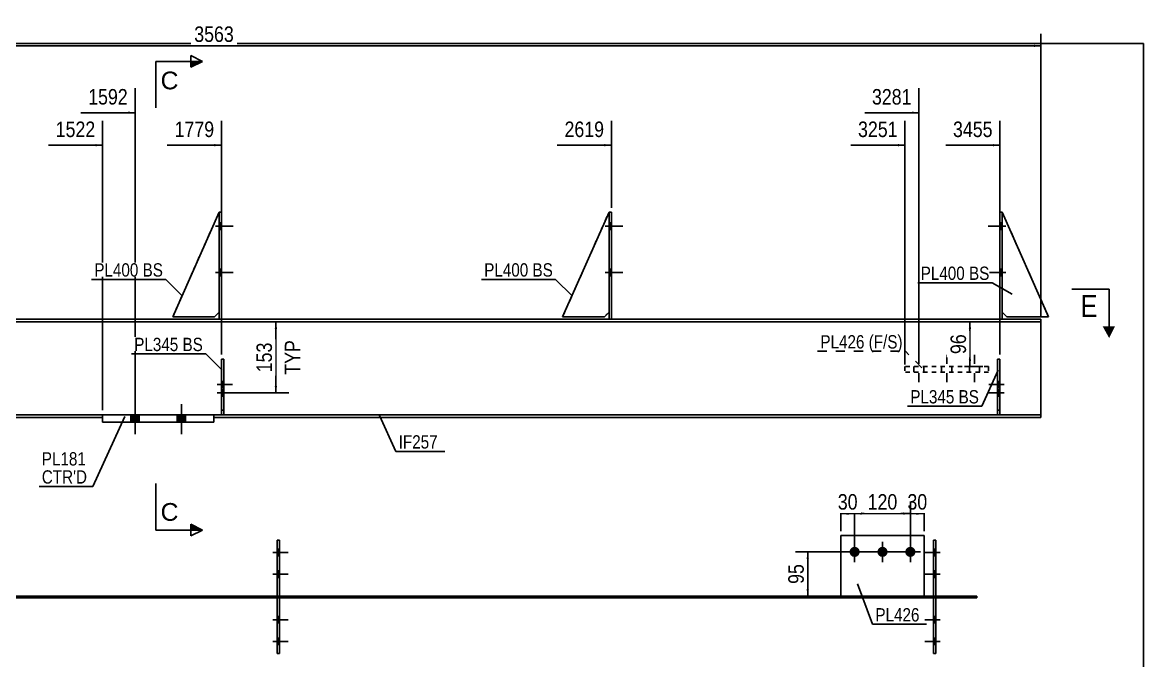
# Model space of a CAD drawing. Header units: millimetres. Extents: x -26 to 376, y -207 to 74.
# Drawn here: x 134.9 to 376.5, y -62.9 to 74.5 of the extents above; entities that cross this region are included whole.
import ezdxf

# ---------------------------------------------------------------- set-up
doc = ezdxf.new("R2010")
doc.units = ezdxf.units.MM
doc.linetypes.add('DXK_LINE_DOT1', pattern=[1.8814, 0.9407, -0.9407])
doc.linetypes.add('DXK_LINE_DOT2', pattern=[3.9198, 1.9599, -1.9599])
doc.styles.add('Arial', font='ARIAL.TTF', dxfattribs={"height": 0.2})
doc.styles.add('Arial Narrow', font='ARIALN.TTF', dxfattribs={"height": 0.2})

# ---------------------------------------------------------------- blocks, each defined once
blk = doc.blocks.new('Unknown-623544098-1210')
at = {"color": 5, "linetype": 'Continuous'}
for p, q in [((376.47, 69.96), (-23.53, 69.96)), ((376.47, -207.04), (376.47, 69.96))]:
    blk.add_line(p, q, dxfattribs=at)
blk = doc.blocks.new('Part-623544098-5565 - 1231')
at = {"color": 7, "linetype": 'DXK_LINE_DOT1'}
for p, q in [((177.82, 2), (177.82, -10)), ((178.32, 2), (177.82, 2)), ((178.32, -10), (178.32, 2)), ((177.82, -10), (178.32, -10))]:
    blk.add_line(p, q, dxfattribs=at)
blk = doc.blocks.new('Part-623544098-1325 - 1231')
at = {"color": 2, "linetype": 'Continuous'}
for p, q in [((3.48, -10.6), (3.48, -10)), ((9.82, -10), (3.48, -10)), ((152.21, -10.6), (3.48, -10.6)), ((152.21, -10), (10.32, -10))]:
    blk.add_line(p, q, dxfattribs=at)
at = {"color": 7, "linetype": 'DXK_LINE_DOT1'}
for p, q in [((10.32, -10), (9.82, -10)), ((152.21, -10), (152.21, -10.6))]:
    blk.add_line(p, q, dxfattribs=at)
blk = doc.blocks.new('Part-623544098-1463 - 1231')
at = {"color": 7, "linetype": 'DXK_LINE_DOT1'}
for p, q in [((167.32, 11.1), (177.32, 33.6)), ((177.32, 33.6), (177.32, 12.1)), ((177.32, 12.1), (176.32, 11.1)), ((176.32, 11.1), (167.32, 11.1))]:
    blk.add_line(p, q, dxfattribs=at)
blk = doc.blocks.new('Part-623544098-5575 - 1231')
at = {"color": 2, "linetype": 'Continuous'}
for p, q in [((251.32, 11.1), (261.32, 33.6)), ((261.32, 12.1), (260.32, 11.1)), ((260.32, 11.1), (251.32, 11.1))]:
    blk.add_line(p, q, dxfattribs=at)
blk = doc.blocks.new('Bolt-623544098-5586 - 1231')
at = {"linetype": 'Continuous'}
for points in [[(345.51, -4.21), (345.51, -2.81), (345.01, -2.81), (345.01, -4.21)], [(345.51, -6), (345.51, -4.6), (345.01, -4.6), (345.01, -6)]]:
    blk.add_hatch(color=3, dxfattribs=at).paths.add_polyline_path(points)
at = {"color": 3, "linetype": 'Continuous'}
for p, q in [((346.46, -3.51), (343.16, -3.51)), ((345.51, -2.81), (345.01, -2.81)), ((345.51, -4.21), (345.01, -4.21)), ((345.51, -4.6), (345.01, -4.6)), ((346.46, -5.3), (343.16, -5.3)), ((345.51, -6), (345.01, -6))]:
    blk.add_line(p, q, dxfattribs=at)
blk = doc.blocks.new('Part-623544098-1378 - 1231')
at = {"color": 2, "linetype": 'Continuous'}
for p, q in [((176.2, -10), (152.2, -10)), ((152.2, -11.6), (152.2, -10)), ((176.2, -11.6), (152.2, -11.6)), ((176.2, -11.6), (176.2, -10))]:
    blk.add_line(p, q, dxfattribs=at)
blk = doc.blocks.new('Bolt-623544098-1258 - 1231')
at = {"color": 3, "linetype": 'DXK_LINE_DOT2'}
for p, q in [((328.06, 2.9), (328.06, -3.9)), ((334.06, 2.9), (334.06, -3.9)), ((340.06, 2.9), (340.06, -3.9)), ((326.96, 0.4), (326.96, -0.8)), ((329.16, 0.4), (329.16, -0.8)), ((332.96, 0.4), (332.96, -0.8)), ((335.16, 0.4), (335.16, -0.8)), ((338.96, 0.4), (338.96, -0.8)), ((341.16, 0.4), (341.16, -0.8))]:
    blk.add_line(p, q, dxfattribs=at)
blk = doc.blocks.new('Part-623544098-1303 - 1231')
at = {"color": 2, "linetype": 'Continuous'}
for p, q in [((354.37, 10), (0, 10)), ((177.32, 10.6), (93.82, 10.6)), ((261.32, 10.6), (177.82, 10.6)), ((345.51, 10.6), (261.82, 10.6)), ((354.37, 10.6), (346.01, 10.6)), ((354.37, 10.6), (354.37, 10))]:
    blk.add_line(p, q, dxfattribs=at)
at = {"color": 7, "linetype": 'DXK_LINE_DOT1'}
blk.add_line((346.01, 10.6), (93.32, 10.6), dxfattribs=at)
blk = doc.blocks.new('Bolt-623544098-1560 - 1231')
at = {"linetype": 'Continuous'}
for points in [[(177.82, 29.93), (177.82, 31.33), (177.32, 31.33), (177.32, 29.93)], [(177.82, 29.93), (177.82, 31.33), (177.32, 31.33), (177.32, 29.93)], [(177.82, 29.93), (177.82, 31.33), (177.32, 31.33), (177.32, 29.93)], [(177.82, 19.93), (177.82, 21.33), (177.32, 21.33), (177.32, 19.93)], [(177.82, 19.93), (177.82, 21.33), (177.32, 21.33), (177.32, 19.93)], [(177.82, 19.93), (177.82, 21.33), (177.32, 21.33), (177.32, 19.93)]]:
    blk.add_hatch(color=3, dxfattribs=at).paths.add_polyline_path(points)
at = {"color": 3, "linetype": 'Continuous'}
for p, q in [((176.52, 30.63), (180.32, 30.63)), ((176.52, 30.63), (180.32, 30.63)), ((176.52, 30.63), (180.32, 30.63)), ((177.32, 31.33), (177.82, 31.33)), ((177.32, 31.33), (177.82, 31.33)), ((177.32, 31.33), (177.82, 31.33)), ((177.32, 29.93), (177.82, 29.93)), ((177.32, 29.93), (177.82, 29.93)), ((177.32, 29.93), (177.82, 29.93)), ((176.52, 20.63), (180.32, 20.63)), ((176.52, 20.63), (180.32, 20.63)), ((176.52, 20.63), (180.32, 20.63)), ((177.32, 21.33), (177.82, 21.33)), ((177.32, 21.33), (177.82, 21.33)), ((177.32, 21.33), (177.82, 21.33)), ((177.32, 19.93), (177.82, 19.93)), ((177.32, 19.93), (177.82, 19.93)), ((177.32, 19.93), (177.82, 19.93))]:
    blk.add_line(p, q, dxfattribs=at)
blk = doc.blocks.new('Part-623544098-1449 - 1231')
at = {"color": 2, "linetype": 'Continuous'}
for p, q in [((346.01, 33.6), (345.51, 33.6)), ((345.51, 33.6), (345.51, 10.6)), ((346.01, 10.6), (346.01, 33.6)), ((345.51, 10.6), (346.01, 10.6))]:
    blk.add_line(p, q, dxfattribs=at)
blk = doc.blocks.new('Part-623544098-1450 - 1231')
at = {"color": 7, "linetype": 'DXK_LINE_DOT1'}
for p, q in [((345.01, -10), (345.01, 2)), ((345.01, 2), (345.51, 2)), ((345.51, -10), (345.51, 2)), ((345.01, -9), (345.51, -9)), ((345.51, -10), (345.01, -10))]:
    blk.add_line(p, q, dxfattribs=at)
blk = doc.blocks.new('Part-623544098-1451 - 1231')
at = {"color": 7, "linetype": 'DXK_LINE_DOT1'}
for p, q in [((346.01, 33.6), (346.01, 12.1)), ((356.01, 11.1), (346.01, 33.6)), ((346.01, 12.1), (347.01, 11.1)), ((347.01, 11.1), (356.01, 11.1))]:
    blk.add_line(p, q, dxfattribs=at)
blk = doc.blocks.new('Part-623544098-1461 - 1231')
at = {"color": 2, "linetype": 'Continuous'}
for p, q in [((177.32, 10.6), (177.32, 33.6)), ((177.32, 33.6), (177.82, 33.6)), ((177.82, 33.6), (177.82, 10.6)), ((177.82, 10.6), (177.32, 10.6))]:
    blk.add_line(p, q, dxfattribs=at)
blk = doc.blocks.new('Part-623544098-5573 - 1231')
at = {"color": 2, "linetype": 'Continuous'}
for p, q in [((167.32, 11.1), (177.32, 33.6)), ((177.32, 12.1), (176.32, 11.1)), ((176.32, 11.1), (167.32, 11.1))]:
    blk.add_line(p, q, dxfattribs=at)
blk = doc.blocks.new('Part-623544098-1462 - 1231')
at = {"color": 2, "linetype": 'Continuous'}
for p, q in [((177.82, -10), (177.82, 2)), ((177.82, 2), (178.32, 2)), ((178.32, 2), (178.32, -10)), ((178.32, -10), (177.82, -10))]:
    blk.add_line(p, q, dxfattribs=at)
at = {"color": 7, "linetype": 'DXK_LINE_DOT1'}
blk.add_line((177.82, -9), (178.32, -9), dxfattribs=at)
blk = doc.blocks.new('Part-623544098-1468 - 1231')
at = {"color": 2, "linetype": 'Continuous'}
for p, q in [((261.32, 10.6), (261.32, 33.6)), ((261.32, 33.6), (261.82, 33.6)), ((261.82, 33.6), (261.82, 10.6)), ((261.82, 10.6), (261.32, 10.6))]:
    blk.add_line(p, q, dxfattribs=at)
blk = doc.blocks.new('Bolt-623544098-5580 - 1231')
at = {"linetype": 'Continuous'}
for points in [[(177.82, -2.81), (177.82, -4.21), (178.32, -4.21), (178.32, -2.81)], [(177.82, -4.6), (177.82, -6), (178.32, -6), (178.32, -4.6)]]:
    blk.add_hatch(color=3, dxfattribs=at).paths.add_polyline_path(points)
at = {"color": 3, "linetype": 'Continuous'}
for p, q in [((176.87, -3.51), (180.17, -3.51)), ((177.82, -2.81), (178.32, -2.81)), ((177.82, -4.21), (178.32, -4.21)), ((177.82, -4.6), (178.32, -4.6)), ((176.87, -5.3), (180.17, -5.3)), ((177.82, -6), (178.32, -6))]:
    blk.add_line(p, q, dxfattribs=at)
blk = doc.blocks.new('Part-623544098-1490 - 1231')
at = {"color": 7, "linetype": 'DXK_LINE_DOT1'}
for p, q in [((343.06, 0.4), (325.06, 0.4)), ((325.06, 0.4), (325.06, -0.8)), ((343.06, 0.4), (343.06, -0.8)), ((343.06, -0.8), (325.06, -0.8))]:
    blk.add_line(p, q, dxfattribs=at)
blk = doc.blocks.new('Part-623544098-1534 - 1231')
at = {"color": 2, "linetype": 'Continuous'}
for p, q in [((177.82, -10), (176.21, -10)), ((354.37, -10.6), (176.21, -10.6)), ((345.01, -10), (178.32, -10)), ((354.37, -10), (345.51, -10)), ((354.37, -10.6), (354.37, -10))]:
    blk.add_line(p, q, dxfattribs=at)
at = {"color": 7, "linetype": 'DXK_LINE_DOT1'}
for p, q in [((176.21, -10.6), (176.21, -10)), ((178.32, -10), (177.82, -10)), ((345.51, -10), (345.01, -10))]:
    blk.add_line(p, q, dxfattribs=at)
blk = doc.blocks.new('Part-623544098-1550 - 1231')
at = {"color": 7, "linetype": 'DXK_LINE_DOT1'}
for p, q in [((0, 10), (354.37, 10)), ((345.01, -10), (10.32, -10)), ((354.37, -10), (345.51, -10))]:
    blk.add_line(p, q, dxfattribs=at)
at = {"color": 2, "linetype": 'Continuous'}
blk.add_line((354.37, 10), (354.37, -10), dxfattribs=at)
blk = doc.blocks.new('Bolt-623544098-1552 - 1231')
at = {"linetype": 'Continuous'}
for points in [[(160.1, -10), (158.3, -10), (158.3, -11.6), (160.1, -11.6)], [(160.1, -10), (158.3, -10), (158.3, -11.6), (160.1, -11.6)], [(170.1, -10), (168.3, -10), (168.3, -11.6), (170.1, -11.6)], [(170.1, -10), (168.3, -10), (168.3, -11.6), (170.1, -11.6)]]:
    blk.add_hatch(color=3, dxfattribs=at).paths.add_polyline_path(points)
at = {"color": 3, "linetype": 'Continuous'}
for p, q in [((159.2, -14.2), (159.2, -7.7)), ((159.2, -14.2), (159.2, -7.7)), ((169.2, -14.2), (169.2, -7.7)), ((169.2, -14.2), (169.2, -7.7)), ((158.3, -11.6), (158.3, -10)), ((158.3, -11.6), (158.3, -10)), ((160.1, -11.6), (160.1, -10)), ((160.1, -11.6), (160.1, -10)), ((168.3, -11.6), (168.3, -10)), ((168.3, -11.6), (168.3, -10)), ((170.1, -11.6), (170.1, -10)), ((170.1, -11.6), (170.1, -10))]:
    blk.add_line(p, q, dxfattribs=at)
blk = doc.blocks.new('Bolt-623544098-5589 - 1231')
at = {"color": 3, "linetype": 'DXK_LINE_DOT2'}
for p, q in [((176.87, -3.51), (180.17, -3.51)), ((177.82, -2.81), (178.32, -2.81)), ((177.82, -4.21), (178.32, -4.21)), ((177.82, -4.6), (178.32, -4.6)), ((176.87, -5.3), (180.17, -5.3)), ((177.82, -6), (178.32, -6))]:
    blk.add_line(p, q, dxfattribs=at)
blk = doc.blocks.new('Bolt-623544098-1556 - 1231')
at = {"linetype": 'Continuous'}
for points in [[(346.01, 29.93), (346.01, 31.33), (345.51, 31.33), (345.51, 29.93)], [(346.01, 29.93), (346.01, 31.33), (345.51, 31.33), (345.51, 29.93)], [(346.01, 29.93), (346.01, 31.33), (345.51, 31.33), (345.51, 29.93)], [(346.01, 19.93), (346.01, 21.33), (345.51, 21.33), (345.51, 19.93)], [(346.01, 19.93), (346.01, 21.33), (345.51, 21.33), (345.51, 19.93)], [(346.01, 19.93), (346.01, 21.33), (345.51, 21.33), (345.51, 19.93)]]:
    blk.add_hatch(color=3, dxfattribs=at).paths.add_polyline_path(points)
at = {"color": 3, "linetype": 'Continuous'}
for p, q in [((346.81, 30.63), (343.01, 30.63)), ((346.81, 30.63), (343.01, 30.63)), ((346.81, 30.63), (343.01, 30.63)), ((346.01, 31.33), (345.51, 31.33)), ((346.01, 31.33), (345.51, 31.33)), ((346.01, 31.33), (345.51, 31.33)), ((346.01, 29.93), (345.51, 29.93)), ((346.01, 29.93), (345.51, 29.93)), ((346.01, 29.93), (345.51, 29.93)), ((346.81, 20.63), (343.01, 20.63)), ((346.81, 20.63), (343.01, 20.63)), ((346.81, 20.63), (343.01, 20.63)), ((346.01, 21.33), (345.51, 21.33)), ((346.01, 21.33), (345.51, 21.33)), ((346.01, 21.33), (345.51, 21.33)), ((346.01, 19.93), (345.51, 19.93)), ((346.01, 19.93), (345.51, 19.93)), ((346.01, 19.93), (345.51, 19.93))]:
    blk.add_line(p, q, dxfattribs=at)
blk = doc.blocks.new('Bolt-623544098-1563 - 1231')
at = {"linetype": 'Continuous'}
for points in [[(261.82, 29.93), (261.82, 31.33), (261.32, 31.33), (261.32, 29.93)], [(261.82, 29.93), (261.82, 31.33), (261.32, 31.33), (261.32, 29.93)], [(261.82, 29.93), (261.82, 31.33), (261.32, 31.33), (261.32, 29.93)], [(261.82, 19.93), (261.82, 21.33), (261.32, 21.33), (261.32, 19.93)], [(261.82, 19.93), (261.82, 21.33), (261.32, 21.33), (261.32, 19.93)], [(261.82, 19.93), (261.82, 21.33), (261.32, 21.33), (261.32, 19.93)]]:
    blk.add_hatch(color=3, dxfattribs=at).paths.add_polyline_path(points)
at = {"color": 3, "linetype": 'Continuous'}
for p, q in [((260.52, 30.63), (264.32, 30.63)), ((260.52, 30.63), (264.32, 30.63)), ((260.52, 30.63), (264.32, 30.63)), ((261.32, 31.33), (261.82, 31.33)), ((261.32, 31.33), (261.82, 31.33)), ((261.32, 31.33), (261.82, 31.33)), ((261.32, 29.93), (261.82, 29.93)), ((261.32, 29.93), (261.82, 29.93)), ((261.32, 29.93), (261.82, 29.93)), ((260.52, 20.63), (264.32, 20.63)), ((260.52, 20.63), (264.32, 20.63)), ((260.52, 20.63), (264.32, 20.63)), ((261.32, 21.33), (261.82, 21.33)), ((261.32, 21.33), (261.82, 21.33)), ((261.32, 21.33), (261.82, 21.33)), ((261.32, 19.93), (261.82, 19.93)), ((261.32, 19.93), (261.82, 19.93)), ((261.32, 19.93), (261.82, 19.93))]:
    blk.add_line(p, q, dxfattribs=at)
blk = doc.blocks.new('Part-623544098-5561 - 1231')
at = {"color": 2, "linetype": 'Continuous'}
for p, q in [((345.01, -10), (345.01, 2)), ((345.01, 2), (345.51, 2)), ((345.51, -10), (345.51, 2)), ((345.51, -10), (345.01, -10))]:
    blk.add_line(p, q, dxfattribs=at)
blk = doc.blocks.new('Part-623544098-5564 - 1231')
at = {"color": 7, "linetype": 'DXK_LINE_DOT1'}
for p, q in [((251.32, 11.1), (261.32, 33.6)), ((261.32, 33.6), (261.32, 12.1)), ((261.32, 12.1), (260.32, 11.1)), ((260.32, 11.1), (251.32, 11.1))]:
    blk.add_line(p, q, dxfattribs=at)
blk = doc.blocks.new('Part-623544098-5574 - 1231')
at = {"color": 2, "linetype": 'Continuous'}
for p, q in [((356.01, 11.1), (346.01, 33.6)), ((347.01, 11.1), (346.01, 12.1)), ((356.01, 11.1), (347.01, 11.1))]:
    blk.add_line(p, q, dxfattribs=at)
blk = doc.blocks.new('Bolt-623544098-5583 - 1231')
at = {"color": 3, "linetype": 'DXK_LINE_DOT2'}
for p, q in [((346.46, -3.51), (343.16, -3.51)), ((345.51, -2.81), (345.01, -2.81)), ((345.51, -4.21), (345.01, -4.21)), ((345.51, -4.6), (345.01, -4.6)), ((346.46, -5.3), (343.16, -5.3)), ((345.51, -6), (345.01, -6))]:
    blk.add_line(p, q, dxfattribs=at)
blk = doc.blocks.new('Bolt-623544098-2357 - 2351')
at = {"linetype": 'Continuous'}
for points in [[(315.33, -39.54, -1), (313.13, -39.54, -1)], [(321.33, -39.54, -1), (319.13, -39.54, -1)], [(327.33, -39.54, -1), (325.13, -39.54, -1)]]:
    blk.add_hatch(color=3, dxfattribs=at).paths.add_polyline_path(points)
at = {"color": 3, "linetype": 'Continuous'}
for p, q in [((314.23, -37.34), (314.23, -41.74)), ((320.23, -37.34), (320.23, -41.74)), ((326.23, -37.34), (326.23, -41.74)), ((312.03, -39.54), (316.43, -39.54)), ((318.03, -39.54), (322.43, -39.54)), ((324.03, -39.54), (328.43, -39.54))]:
    blk.add_line(p, q, dxfattribs=at)
blk = doc.blocks.new('Part-623544098-2375 - 2351')
at = {"linetype": 'Continuous'}
h = blk.add_hatch(dxfattribs=at)
h.set_pattern_fill('', scale=0.3, style=0, pattern_type=0)
h.set_pattern_definition([(45, (23.0436, -49.0446), (-0.6735192, 0.6735192), [])])
h.paths.add_polyline_path([(340.54, -49.04), (23.04, -49.04), (23.04, -49.44), (340.54, -49.44)])
at = {"color": 2, "linetype": 'Continuous'}
for p, q in [((128.88, -49.04), (251.13, -49.04)), ((251.13, -49.44), (128.88, -49.44)), ((251.23, -49.04), (340.54, -49.04)), ((340.54, -49.44), (251.23, -49.44)), ((340.54, -49.04), (340.54, -49.44))]:
    blk.add_line(p, q, dxfattribs=at)
blk = doc.blocks.new('Part-623544098-2424 - 2351')
at = {"color": 2, "linetype": 'Continuous'}
for p, q in [((329.23, -36.04), (311.23, -36.04)), ((311.23, -36.04), (311.23, -49.04)), ((329.23, -49.04), (329.23, -36.04))]:
    blk.add_line(p, q, dxfattribs=at)
at = {"color": 7, "linetype": 'DXK_LINE_DOT1'}
blk.add_line((311.23, -49.04), (329.23, -49.04), dxfattribs=at)
blk = doc.blocks.new('Part-623544098-2435 - 2351')
at = {"color": 2, "linetype": 'Continuous'}
for p, q in [((189.83, -49.44), (189.83, -61.44)), ((190.33, -61.44), (190.33, -49.44)), ((189.83, -61.44), (190.33, -61.44))]:
    blk.add_line(p, q, dxfattribs=at)
at = {"color": 7, "linetype": 'DXK_LINE_DOT1'}
blk.add_line((190.33, -49.44), (189.83, -49.44), dxfattribs=at)
blk = doc.blocks.new('Part-623544098-2447 - 2351')
at = {"color": 2, "linetype": 'Continuous'}
for p, q in [((331.19, -49.04), (331.19, -37.04)), ((331.19, -37.04), (331.69, -37.04)), ((331.69, -37.04), (331.69, -49.04))]:
    blk.add_line(p, q, dxfattribs=at)
at = {"color": 7, "linetype": 'DXK_LINE_DOT1'}
blk.add_line((331.69, -49.04), (331.19, -49.04), dxfattribs=at)
blk = doc.blocks.new('Part-623544098-5699 - 2351')
at = {"color": 2, "linetype": 'Continuous'}
for p, q in [((331.19, -61.44), (331.19, -49.44)), ((331.69, -49.44), (331.69, -61.44)), ((331.69, -61.44), (331.19, -61.44))]:
    blk.add_line(p, q, dxfattribs=at)
at = {"color": 7, "linetype": 'DXK_LINE_DOT1'}
blk.add_line((331.19, -49.44), (331.69, -49.44), dxfattribs=at)
blk = doc.blocks.new('Part-623544098-5703 - 2351')
at = {"color": 2, "linetype": 'Continuous'}
for p, q in [((190.33, -37.04), (189.83, -37.04)), ((189.83, -37.04), (189.83, -49.04)), ((190.33, -49.04), (190.33, -37.04))]:
    blk.add_line(p, q, dxfattribs=at)
at = {"color": 7, "linetype": 'DXK_LINE_DOT1'}
blk.add_line((189.83, -49.04), (190.33, -49.04), dxfattribs=at)
blk = doc.blocks.new('Bolt-623544098-5718 - 2351')
at = {"linetype": 'Continuous'}
for points in [[(189.83, -53.44), (189.83, -54.84), (190.33, -54.84), (190.33, -53.44)], [(189.83, -58.11), (189.83, -59.51), (190.33, -59.51), (190.33, -58.11)]]:
    blk.add_hatch(color=3, dxfattribs=at).paths.add_polyline_path(points)
at = {"color": 3, "linetype": 'Continuous'}
for p, q in [((188.88, -54.14), (192.18, -54.14)), ((189.83, -53.44), (190.33, -53.44)), ((189.83, -54.84), (190.33, -54.84)), ((188.88, -58.81), (192.18, -58.81)), ((189.83, -58.11), (190.33, -58.11)), ((189.83, -59.51), (190.33, -59.51))]:
    blk.add_line(p, q, dxfattribs=at)
blk = doc.blocks.new('Bolt-623544098-5721 - 2351')
at = {"linetype": 'Continuous'}
for points in [[(331.69, -40.38), (331.69, -38.98), (331.19, -38.98), (331.19, -40.38)], [(331.69, -45.04), (331.69, -43.64), (331.19, -43.64), (331.19, -45.04)]]:
    blk.add_hatch(color=3, dxfattribs=at).paths.add_polyline_path(points)
at = {"color": 3, "linetype": 'Continuous'}
for p, q in [((332.64, -39.68), (329.34, -39.68)), ((331.69, -38.98), (331.19, -38.98)), ((331.69, -40.38), (331.19, -40.38)), ((332.64, -44.34), (329.34, -44.34)), ((331.69, -43.64), (331.19, -43.64)), ((331.69, -45.04), (331.19, -45.04))]:
    blk.add_line(p, q, dxfattribs=at)
blk = doc.blocks.new('Bolt-623544098-5724 - 2351')
at = {"linetype": 'Continuous'}
for points in [[(331.19, -53.44), (331.19, -54.84), (331.69, -54.84), (331.69, -53.44)], [(331.19, -58.11), (331.19, -59.51), (331.69, -59.51), (331.69, -58.11)]]:
    blk.add_hatch(color=3, dxfattribs=at).paths.add_polyline_path(points)
at = {"color": 3, "linetype": 'Continuous'}
for p, q in [((332.64, -54.14), (329.34, -54.14)), ((331.69, -53.44), (331.19, -53.44)), ((331.69, -54.84), (331.19, -54.84)), ((332.64, -58.81), (329.34, -58.81)), ((331.69, -58.11), (331.19, -58.11)), ((331.69, -59.51), (331.19, -59.51))]:
    blk.add_line(p, q, dxfattribs=at)
blk = doc.blocks.new('Bolt-623544098-5727 - 2351')
at = {"linetype": 'Continuous'}
for points in [[(190.33, -40.38), (190.33, -38.98), (189.83, -38.98), (189.83, -40.38)], [(190.33, -45.04), (190.33, -43.64), (189.83, -43.64), (189.83, -45.04)]]:
    blk.add_hatch(color=3, dxfattribs=at).paths.add_polyline_path(points)
at = {"color": 3, "linetype": 'Continuous'}
for p, q in [((188.88, -39.68), (192.18, -39.68)), ((189.83, -38.98), (190.33, -38.98)), ((189.83, -40.38), (190.33, -40.38)), ((188.88, -44.34), (192.18, -44.34)), ((189.83, -43.64), (190.33, -43.64)), ((189.83, -45.04), (190.33, -45.04))]:
    blk.add_line(p, q, dxfattribs=at)
blk = doc.blocks.new('StraightDimension-623544098-9788 - 1231')
at = {"linetype": 'Continuous'}
blk.add_hatch(color=4, dxfattribs=at).paths.add_polyline_path([(344.01, 48.31), (345.51, 48.06), (344.01, 47.81)])
at = {"color": 4, "linetype": 'Continuous'}
for p, q in [((345.51, 3), (345.51, 53.31)), ((333.85, 48.06), (345.51, 48.06))]:
    blk.add_line(p, q, dxfattribs=at)
at = {"color": 0}
blk.add_wipeout([(344.65, 49.11), (344.65, 54.01), (334.72, 54.01), (334.72, 49.11)], dxfattribs=at)
at = {"color": 4, "style": 'Arial Narrow'}
blk.add_text('3455', height=3.34, dxfattribs=at).set_placement((335.42, 49.81))
blk = doc.blocks.new('StraightDimension-623544098-9792 - 1231')
at = {"linetype": 'Continuous'}
blk.add_hatch(color=4, dxfattribs=at).paths.add_polyline_path([(176.32, 48.31), (177.82, 48.06), (176.32, 47.81)])
at = {"color": 4, "linetype": 'Continuous'}
for p, q in [((177.82, 3), (177.82, 53.31)), ((166.16, 48.06), (177.82, 48.06))]:
    blk.add_line(p, q, dxfattribs=at)
at = {"color": 0}
blk.add_wipeout([(176.96, 49.11), (176.96, 54.01), (167.03, 54.01), (167.03, 49.11)], dxfattribs=at)
at = {"color": 4, "style": 'Arial Narrow'}
blk.add_text('1779', height=3.34, dxfattribs=at).set_placement((167.73, 49.81))
blk = doc.blocks.new('StraightDimension-623544098-1649 - 1231')
at = {"linetype": 'Continuous'}
for points in [[(189.3, 8.5), (189.55, 10), (189.8, 8.5)], [(189.8, -3.8), (189.55, -5.3), (189.3, -3.8)]]:
    blk.add_hatch(color=4, dxfattribs=at).paths.add_polyline_path(points)
at = {"color": 4, "linetype": 'Continuous'}
for p, q in [((188.18, 10), (192.35, 10)), ((189.55, -5.3), (189.55, 10)), ((180.25, -5.3), (192.35, -5.3))]:
    blk.add_line(p, q, dxfattribs=at)
at = {"color": 0}
blk.add_wipeout([(189.4, 6.25), (184.5, 6.25), (184.5, -1.55), (189.4, -1.55)], dxfattribs=at)
at = {"color": 4, "style": 'Arial Narrow'}
blk.add_text('153', height=3.34, rotation=90.0002, dxfattribs=at).set_placement((188.7, -0.85))
at = {"color": 0, "linetype": 'Continuous'}
blk.add_wipeout([(195.5, 6.78), (190.6, 6.78), (190.6, -2.08), (195.5, -2.08)], dxfattribs=at)
at = {"color": 4, "linetype": 'Continuous', "style": 'Arial Narrow'}
blk.add_text('TYP', height=3.34, rotation=90.0002, dxfattribs=at).set_placement((194.8, -1.38))
blk = doc.blocks.new('StraightDimension-623544098-1664 - 1231')
at = {"linetype": 'Continuous'}
for points in [[(338.82, 8.5), (339.07, 10), (339.32, 8.5)], [(339.32, 1.9), (339.07, 0.4), (338.82, 1.9)]]:
    blk.add_hatch(color=4, dxfattribs=at).paths.add_polyline_path(points)
at = {"color": 4, "linetype": 'Continuous'}
for p, q in [((337.91, 10), (341.87, 10)), ((339.07, 0.4), (339.07, 10)), ((337.91, 0.4), (341.87, 0.4))]:
    blk.add_line(p, q, dxfattribs=at)
at = {"color": 0}
blk.add_wipeout([(338.92, 8.03), (334.02, 8.03), (334.02, 2.37), (338.92, 2.37)], dxfattribs=at)
at = {"color": 4, "style": 'Arial Narrow'}
blk.add_text('96', height=3.34, rotation=90.0002, dxfattribs=at).set_placement((338.22, 3.07))
blk = doc.blocks.new('StraightDimension-623544098-9790 - 1231')
at = {"linetype": 'Continuous'}
blk.add_hatch(color=4, dxfattribs=at).paths.add_polyline_path([(323.56, 48.31), (325.06, 48.06), (323.56, 47.81)])
at = {"color": 4, "linetype": 'Continuous'}
for p, q in [((325.06, 0.8), (325.06, 53.31)), ((313.4, 48.06), (325.06, 48.06))]:
    blk.add_line(p, q, dxfattribs=at)
at = {"color": 0}
blk.add_wipeout([(324.19, 49.11), (324.19, 54.01), (314.26, 54.01), (314.26, 49.11)], dxfattribs=at)
at = {"color": 4, "style": 'Arial Narrow'}
blk.add_text('3251', height=3.34, dxfattribs=at).set_placement((314.96, 49.81))
blk = doc.blocks.new('StraightDimension-623544098-8246 - 1231')
at = {"linetype": 'Continuous'}
blk.add_hatch(color=4, dxfattribs=at).paths.add_polyline_path([(352.87, 69.7), (354.37, 69.45), (352.87, 69.2)])
at = {"color": 4, "linetype": 'Continuous'}
for p, q in [((354.37, 11), (354.37, 72.05)), ((-1.91, 69.45), (354.37, 69.45))]:
    blk.add_line(p, q, dxfattribs=at)
at = {"color": 0}
blk.add_wipeout([(181.19, 69.6), (181.19, 74.5), (171.26, 74.5), (171.26, 69.6)], dxfattribs=at)
at = {"color": 4, "style": 'Arial Narrow'}
blk.add_text('3563', height=3.34, dxfattribs=at).set_placement((171.96, 70.3))
blk = doc.blocks.new('StraightDimension-623544098-9789 - 1231')
at = {"linetype": 'Continuous'}
blk.add_hatch(color=4, dxfattribs=at).paths.add_polyline_path([(326.56, 55.31), (328.06, 55.06), (326.56, 54.81)])
at = {"color": 4, "linetype": 'Continuous'}
for p, q in [((328.06, 1.4), (328.06, 60.31)), ((316.4, 55.06), (328.06, 55.06))]:
    blk.add_line(p, q, dxfattribs=at)
at = {"color": 0}
blk.add_wipeout([(327.19, 56.11), (327.19, 61.01), (317.26, 61.01), (317.26, 56.11)], dxfattribs=at)
at = {"color": 4, "style": 'Arial Narrow'}
blk.add_text('3281', height=3.34, dxfattribs=at).set_placement((317.96, 56.81))
blk = doc.blocks.new('StraightDimension-623544098-9791 - 1231')
at = {"linetype": 'Continuous'}
blk.add_hatch(color=4, dxfattribs=at).paths.add_polyline_path([(260.32, 48.31), (261.82, 48.06), (260.32, 47.81)])
at = {"color": 4, "linetype": 'Continuous'}
for p, q in [((261.82, 34.6), (261.82, 53.31)), ((250.17, 48.06), (261.82, 48.06))]:
    blk.add_line(p, q, dxfattribs=at)
at = {"color": 0}
blk.add_wipeout([(260.96, 49.11), (260.96, 54.01), (251.03, 54.01), (251.03, 49.11)], dxfattribs=at)
at = {"color": 4, "style": 'Arial Narrow'}
blk.add_text('2619', height=3.34, dxfattribs=at).set_placement((251.73, 49.81))
blk = doc.blocks.new('StraightDimension-623544098-9793 - 1231')
at = {"linetype": 'Continuous'}
blk.add_hatch(color=4, dxfattribs=at).paths.add_polyline_path([(157.7, 55.31), (159.2, 55.06), (157.7, 54.81)])
at = {"color": 4, "linetype": 'Continuous'}
for p, q in [((159.2, -9), (159.2, 60.31)), ((147.55, 55.06), (159.2, 55.06))]:
    blk.add_line(p, q, dxfattribs=at)
at = {"color": 0}
blk.add_wipeout([(158.34, 56.11), (158.34, 61.01), (148.41, 61.01), (148.41, 56.11)], dxfattribs=at)
at = {"color": 4, "style": 'Arial Narrow'}
blk.add_text('1592', height=3.34, dxfattribs=at).set_placement((149.11, 56.81))
blk = doc.blocks.new('StraightDimension-623544098-9794 - 1231')
at = {"linetype": 'Continuous'}
blk.add_hatch(color=4, dxfattribs=at).paths.add_polyline_path([(150.7, 48.31), (152.2, 48.06), (150.7, 47.81)])
at = {"color": 4, "linetype": 'Continuous'}
for p, q in [((152.2, -9), (152.2, 53.31)), ((140.55, 48.06), (152.2, 48.06))]:
    blk.add_line(p, q, dxfattribs=at)
at = {"color": 0}
blk.add_wipeout([(151.34, 49.11), (151.34, 54.01), (141.41, 54.01), (141.41, 49.11)], dxfattribs=at)
at = {"color": 4, "style": 'Arial Narrow'}
blk.add_text('1522', height=3.34, dxfattribs=at).set_placement((142.11, 49.81))
blk = doc.blocks.new('StraightDimension-623544098-2481 - 2351')
at = {"linetype": 'Continuous'}
for points in [[(327.73, -31.53), (326.23, -31.28), (327.73, -31.03)], [(327.73, -31.03), (329.23, -31.28), (327.73, -31.53)]]:
    blk.add_hatch(color=4, dxfattribs=at).paths.add_polyline_path(points)
at = {"color": 4, "linetype": 'Continuous'}
for p, q in [((326.23, -38.54), (326.23, -28.68)), ((329.23, -35.04), (329.23, -28.68)), ((326.23, -31.28), (329.23, -31.28))]:
    blk.add_line(p, q, dxfattribs=at)
at = {"color": 0}
blk.add_wipeout([(330.57, -31.13), (330.57, -26.23), (324.9, -26.23), (324.9, -31.13)], dxfattribs=at)
at = {"color": 4, "style": 'Arial Narrow'}
blk.add_text('30', height=3.34, dxfattribs=at).set_placement((325.6, -30.43))
blk = doc.blocks.new('StraightDimension-623544098-2491 - 2351')
at = {"linetype": 'Continuous'}
for points in [[(315.73, -31.53), (314.23, -31.28), (315.73, -31.03)], [(324.73, -31.03), (326.23, -31.28), (324.73, -31.53)]]:
    blk.add_hatch(color=4, dxfattribs=at).paths.add_polyline_path(points)
at = {"color": 4, "linetype": 'Continuous'}
for p, q in [((314.23, -38.54), (314.23, -28.68)), ((326.23, -38.54), (326.23, -28.68)), ((314.23, -31.28), (326.23, -31.28))]:
    blk.add_line(p, q, dxfattribs=at)
at = {"color": 0}
blk.add_wipeout([(324.13, -31.13), (324.13, -26.23), (316.33, -26.23), (316.33, -31.13)], dxfattribs=at)
at = {"color": 4, "style": 'Arial Narrow'}
blk.add_text('120', height=3.34, dxfattribs=at).set_placement((317.03, -30.43))
blk = doc.blocks.new('StraightDimension-623544098-2471 - 2351')
at = {"linetype": 'Continuous'}
for points in [[(312.73, -31.53), (311.23, -31.28), (312.73, -31.03)], [(312.73, -31.03), (314.23, -31.28), (312.73, -31.53)]]:
    blk.add_hatch(color=4, dxfattribs=at).paths.add_polyline_path(points)
at = {"color": 4, "linetype": 'Continuous'}
for p, q in [((311.23, -35.04), (311.23, -28.68)), ((314.23, -38.54), (314.23, -28.68)), ((311.23, -31.28), (314.23, -31.28))]:
    blk.add_line(p, q, dxfattribs=at)
at = {"color": 0}
blk.add_wipeout([(315.57, -31.13), (315.57, -26.23), (309.9, -26.23), (309.9, -31.13)], dxfattribs=at)
at = {"color": 4, "style": 'Arial Narrow'}
blk.add_text('30', height=3.34, dxfattribs=at).set_placement((310.6, -30.43))
blk = doc.blocks.new('StraightDimension-623544098-2502 - 2351')
at = {"linetype": 'Continuous'}
for points in [[(303.87, -41.04), (304.12, -39.54), (304.37, -41.04)], [(304.37, -47.54), (304.12, -49.04), (303.87, -47.54)]]:
    blk.add_hatch(color=4, dxfattribs=at).paths.add_polyline_path(points)
at = {"color": 4, "linetype": 'Continuous'}
for p, q in [((325.23, -39.54), (301.52, -39.54)), ((304.12, -49.04), (304.12, -39.54)), ((319.23, -49.04), (301.52, -49.04))]:
    blk.add_line(p, q, dxfattribs=at)
at = {"color": 0}
blk.add_wipeout([(303.97, -41.46), (299.07, -41.46), (299.07, -47.13), (303.97, -47.13)], dxfattribs=at)
at = {"color": 4, "style": 'Arial Narrow'}
blk.add_text('95', height=3.34, rotation=90.0002, dxfattribs=at).set_placement((303.27, -46.43))
blk = doc.blocks.new('MarkSet-623544098-7833 - 1231')
at = {"color": 0}
blk.add_wipeout([(168.53, 3.71), (168.53, 6.71), (159.03, 6.71), (159.03, 3.71)], dxfattribs=at)
blk.add_wipeout([(168.53, 3.71), (168.53, 6.71), (159.03, 6.71), (159.03, 3.71)], dxfattribs=at)
blk.add_wipeout([(173.82, 3.71), (173.82, 6.71), (169.43, 6.71), (169.43, 3.71)], dxfattribs=at)
blk.add_wipeout([(173.82, 3.71), (173.82, 6.71), (169.43, 6.71), (169.43, 3.71)], dxfattribs=at)
at = {"color": 7, "linetype": 'Continuous'}
for p in [(158.43, 3.11), (177.95, -0.43)]:
    blk.add_line(p, (174.42, 3.11), dxfattribs=at)
at = {"color": 3, "style": 'Arial Narrow'}
for s, p in [('PL345', (159.03, 3.71)), ('BS', (169.43, 3.71))]:
    blk.add_text(s, height=2.863, dxfattribs=at).set_placement(p)
blk = doc.blocks.new('MarkSet-623544098-7844 - 1231')
at = {"color": 0}
blk.add_wipeout([(335.72, -7.56), (335.72, -4.56), (326.22, -4.56), (326.22, -7.56)], dxfattribs=at)
blk.add_wipeout([(335.72, -7.56), (335.72, -4.56), (326.22, -4.56), (326.22, -7.56)], dxfattribs=at)
blk.add_wipeout([(341, -7.56), (341, -4.56), (336.62, -4.56), (336.62, -7.56)], dxfattribs=at)
blk.add_wipeout([(341, -7.56), (341, -4.56), (336.62, -4.56), (336.62, -7.56)], dxfattribs=at)
at = {"color": 7, "linetype": 'Continuous'}
for p in [(345.14, -0.43), (325.62, -8.16)]:
    blk.add_line(p, (341.6, -8.16), dxfattribs=at)
at = {"color": 3, "style": 'Arial Narrow'}
for s, p in [('PL345', (326.22, -7.56)), ('BS', (336.62, -7.56))]:
    blk.add_text(s, height=2.863, dxfattribs=at).set_placement(p)
blk = doc.blocks.new('SectionMark-623544098-1881 - 1231')
at = {"linetype": 'Continuous'}
for points in [[(171.21, 64.84), (171.21, 66.09), (173.71, 66.09)], [(171.21, -34.84), (171.21, -33.59), (173.71, -34.84)]]:
    blk.add_hatch(color=30, dxfattribs=at).paths.add_polyline_path(points)
at = {"color": 30, "linetype": 'Continuous'}
for p, q in [((163.71, 66.09), (173.71, 66.09)), ((171.21, 64.84), (171.21, 67.34)), ((171.21, 67.34), (173.71, 66.09)), ((173.71, 66.09), (171.21, 64.84)), ((173.71, -34.84), (171.21, -33.59)), ((171.21, -33.59), (171.21, -36.09)), ((163.71, -34.84), (173.71, -34.84)), ((173.71, -34.84), (171.21, -36.09))]:
    blk.add_line(p, q, dxfattribs=at)
at = {"color": 0, "linetype": 'Continuous'}
for points in [[(168.56, 60.09), (168.56, 64.09), (164.71, 64.09), (164.71, 60.09)], [(168.56, -32.84), (168.56, -28.84), (164.71, -28.84), (164.71, -32.84)]]:
    blk.add_wipeout(points, dxfattribs=at)
at = {"color": 30, "linetype": 'Continuous'}
for p, q in [((163.71, 66.09), (163.71, 56.09)), ((163.71, -34.84), (163.71, -24.84))]:
    blk.add_line(p, q, dxfattribs=at)
at = {"color": 96, "linetype": 'Continuous', "style": 'Arial'}
for p in [(164.71, 60.09), (164.71, -32.84)]:
    blk.add_text('C', height=3.82, dxfattribs=at).set_placement(p)
blk = doc.blocks.new('MarkSet-623544098-7889 - 1231')
at = {"color": 0}
blk.add_wipeout([(337.97, 19.04), (337.97, 22.04), (328.46, 22.04), (328.46, 19.04)], dxfattribs=at)
blk.add_wipeout([(337.97, 19.04), (337.97, 22.04), (328.46, 22.04), (328.46, 19.04)], dxfattribs=at)
blk.add_wipeout([(343.25, 19.04), (343.25, 22.04), (338.87, 22.04), (338.87, 19.04)], dxfattribs=at)
blk.add_wipeout([(343.25, 19.04), (343.25, 22.04), (338.87, 22.04), (338.87, 19.04)], dxfattribs=at)
at = {"color": 7, "linetype": 'Continuous'}
for p in [(327.86, 18.44), (348.18, 15.94)]:
    blk.add_line(p, (343.85, 18.44), dxfattribs=at)
at = {"color": 3, "style": 'Arial Narrow'}
for s, p in [('PL400', (328.46, 19.04)), ('BS', (338.87, 19.04))]:
    blk.add_text(s, height=2.863, dxfattribs=at).set_placement(p)
blk = doc.blocks.new('MarkSet-623544098-7911 - 1231')
at = {"color": 0}
blk.add_wipeout([(243.93, 19.76), (243.93, 22.76), (234.43, 22.76), (234.43, 19.76)], dxfattribs=at)
blk.add_wipeout([(243.93, 19.76), (243.93, 22.76), (234.43, 22.76), (234.43, 19.76)], dxfattribs=at)
blk.add_wipeout([(249.22, 19.76), (249.22, 22.76), (244.83, 22.76), (244.83, 19.76)], dxfattribs=at)
blk.add_wipeout([(249.22, 19.76), (249.22, 22.76), (244.83, 22.76), (244.83, 19.76)], dxfattribs=at)
at = {"color": 7, "linetype": 'Continuous'}
for p in [(233.83, 19.16), (253.35, 15.63)]:
    blk.add_line(p, (249.82, 19.16), dxfattribs=at)
at = {"color": 3, "style": 'Arial Narrow'}
for s, p in [('PL400', (234.43, 19.76)), ('BS', (244.83, 19.76))]:
    blk.add_text(s, height=2.863, dxfattribs=at).set_placement(p)
blk = doc.blocks.new('MarkSet-623544098-7900 - 1231')
at = {"color": 0}
blk.add_wipeout([(159.93, 19.76), (159.93, 22.76), (150.43, 22.76), (150.43, 19.76)], dxfattribs=at)
blk.add_wipeout([(159.93, 19.76), (159.93, 22.76), (150.43, 22.76), (150.43, 19.76)], dxfattribs=at)
blk.add_wipeout([(165.22, 19.76), (165.22, 22.76), (160.83, 22.76), (160.83, 19.76)], dxfattribs=at)
blk.add_wipeout([(165.22, 19.76), (165.22, 22.76), (160.83, 22.76), (160.83, 19.76)], dxfattribs=at)
at = {"color": 7, "linetype": 'Continuous'}
for p in [(149.83, 19.16), (169.35, 15.63)]:
    blk.add_line(p, (165.82, 19.16), dxfattribs=at)
at = {"color": 3, "style": 'Arial Narrow'}
for s, p in [('PL400', (150.43, 19.76)), ('BS', (160.83, 19.76))]:
    blk.add_text(s, height=2.863, dxfattribs=at).set_placement(p)
blk = doc.blocks.new('SectionMark-623544098-1879 - 1231')
at = {"linetype": 'Continuous'}
blk.add_hatch(color=30, dxfattribs=at).paths.add_polyline_path([(370.3, 9.03), (369.05, 6.53), (367.67, 9.03)])
at = {"color": 30, "linetype": 'Continuous'}
blk.add_line((369.05, 17.03), (369.05, 9.03), dxfattribs=at)
at = {"color": 0, "linetype": 'Continuous'}
blk.add_wipeout([(366.55, 11.03), (366.55, 16.03), (362.89, 16.03), (362.89, 11.03)], dxfattribs=at)
at = {"color": 30, "linetype": 'Continuous'}
blk.add_line((369.05, 17.03), (361.05, 17.03), dxfattribs=at)
at = {"color": 6, "linetype": 'Continuous', "style": 'Arial Narrow'}
blk.add_text('E', height=4.77, dxfattribs=at).set_placement((362.89, 11.03))
blk = doc.blocks.new('Mark-623544098-7936 - 1231')
at = {"color": 7, "linetype": 'Continuous'}
blk.add_line((157.03, -10.35), (150.13, -25.43), dxfattribs=at)
at = {"color": 0}
blk.add_wipeout([(148.63, -20.93), (148.63, -17.93), (139.12, -17.93), (139.12, -20.93)], dxfattribs=at)
blk.add_wipeout([(148.63, -20.93), (148.63, -17.93), (139.12, -17.93), (139.12, -20.93)], dxfattribs=at)
blk.add_wipeout([(148.88, -24.83), (148.88, -21.83), (139.12, -21.83), (139.12, -24.83)], dxfattribs=at)
blk.add_wipeout([(148.88, -24.83), (148.88, -21.83), (139.12, -21.83), (139.12, -24.83)], dxfattribs=at)
at = {"color": 7, "linetype": 'Continuous'}
blk.add_line((138.52, -25.43), (150.13, -25.43), dxfattribs=at)
at = {"color": 3, "style": 'Arial Narrow'}
blk.add_text('PL181', height=2.863, dxfattribs=at).set_placement((139.12, -20.93))
at = {"color": 1, "style": 'Arial Narrow'}
blk.add_text("CTR'D", height=2.863, dxfattribs=at).set_placement((139.12, -24.83))
blk = doc.blocks.new('Mark-623544098-7939 - 1231')
at = {"color": 0}
blk.add_wipeout([(316.35, 4.27), (316.35, 7.27), (306.85, 7.27), (306.85, 4.27)], dxfattribs=at)
blk.add_wipeout([(316.35, 4.27), (316.35, 7.27), (306.85, 7.27), (306.85, 4.27)], dxfattribs=at)
blk.add_wipeout([(324.55, 4.27), (324.55, 7.27), (317.25, 7.27), (317.25, 4.27)], dxfattribs=at)
blk.add_wipeout([(324.55, 4.27), (324.55, 7.27), (317.25, 7.27), (317.25, 4.27)], dxfattribs=at)
at = {"color": 7, "linetype": 'DXK_LINE_DOT2'}
for p in [(306.25, 3.67), (328.69, 0.13)]:
    blk.add_line(p, (325.15, 3.67), dxfattribs=at)
at = {"color": 3, "style": 'Arial Narrow'}
for s, p in [('(F/', (317.25, 4.27)), ('S)', (321.27, 4.27)), ('PL426', (306.85, 4.27))]:
    blk.add_text(s, height=2.863, dxfattribs=at).set_placement(p)
blk = doc.blocks.new('Mark-623544098-7945 - 1231')
at = {"color": 0}
blk.add_wipeout([(224.41, -17.28), (224.41, -14.28), (216, -14.28), (216, -17.28)], dxfattribs=at)
blk.add_wipeout([(224.41, -17.28), (224.41, -14.28), (216, -14.28), (216, -17.28)], dxfattribs=at)
at = {"color": 7, "linetype": 'Continuous'}
for p, q in [((211.87, -10.15), (215.4, -17.88)), ((215.4, -17.88), (225.91, -17.88))]:
    blk.add_line(p, q, dxfattribs=at)
at = {"color": 3, "style": 'Arial Narrow'}
blk.add_text('IF257', height=2.863, dxfattribs=at).set_placement((216, -17.28))
blk = doc.blocks.new('Mark-623544098-8507 - 2351')
at = {"color": 0}
blk.add_wipeout([(328.2, -54.52), (328.2, -51.52), (318.7, -51.52), (318.7, -54.52)], dxfattribs=at)
blk.add_wipeout([(328.2, -54.52), (328.2, -51.52), (318.7, -51.52), (318.7, -54.52)], dxfattribs=at)
at = {"color": 7, "linetype": 'Continuous'}
for p, q in [((314.86, -46.42), (318.1, -55.12)), ((318.1, -55.12), (329.7, -55.12))]:
    blk.add_line(p, q, dxfattribs=at)
at = {"color": 3, "style": 'Arial Narrow'}
blk.add_text('PL426', height=2.863, dxfattribs=at).set_placement((318.7, -54.52))

msp = doc.modelspace()

# ---------------------------------------------------------------- block references
for name in ['Unknown-623544098-1210', 'Part-623544098-1463 - 1231', 'Part-623544098-5573 - 1231', 'Part-623544098-1461 - 1231', 'Part-623544098-5575 - 1231', 'Part-623544098-5564 - 1231', 'Part-623544098-1468 - 1231', 'Part-623544098-1449 - 1231', 'Part-623544098-1451 - 1231', 'Part-623544098-5574 - 1231', 'Bolt-623544098-1560 - 1231', 'Bolt-623544098-1563 - 1231', 'Bolt-623544098-1556 - 1231', 'Part-623544098-1303 - 1231', 'Part-623544098-1550 - 1231', 'Bolt-623544098-1258 - 1231', 'Part-623544098-5565 - 1231', 'Part-623544098-1462 - 1231', 'Part-623544098-1490 - 1231', 'Part-623544098-1450 - 1231', 'Part-623544098-5561 - 1231', 'Bolt-623544098-5580 - 1231', 'Bolt-623544098-5589 - 1231', 'Bolt-623544098-5586 - 1231', 'Bolt-623544098-5583 - 1231', 'Bolt-623544098-1552 - 1231', 'Part-623544098-1325 - 1231', 'Part-623544098-1378 - 1231', 'Part-623544098-1534 - 1231', 'Part-623544098-2424 - 2351', 'Part-623544098-5703 - 2351', 'Bolt-623544098-2357 - 2351', 'Part-623544098-2447 - 2351', 'Bolt-623544098-5727 - 2351', 'Bolt-623544098-5721 - 2351', 'Part-623544098-2375 - 2351', 'Part-623544098-2435 - 2351', 'Part-623544098-5699 - 2351', 'Bolt-623544098-5718 - 2351', 'Bolt-623544098-5724 - 2351']:
    msp.add_blockref(name, (0, 0))

# ---------------------------------------------------------------- next in the draw order: block references
for name in ['StraightDimension-623544098-9792 - 1231', 'StraightDimension-623544098-9790 - 1231', 'StraightDimension-623544098-9788 - 1231', 'StraightDimension-623544098-1649 - 1231', 'Mark-623544098-7936 - 1231', 'Mark-623544098-7945 - 1231', 'StraightDimension-623544098-2481 - 2351']:
    msp.add_blockref(name, (0, 0))

# ---------------------------------------------------------------- next in the draw order: block references
for name in ['StraightDimension-623544098-1664 - 1231', 'StraightDimension-623544098-2491 - 2351']:
    msp.add_blockref(name, (0, 0))

# ---------------------------------------------------------------- next in the draw order: block references
for name in ['StraightDimension-623544098-8246 - 1231', 'MarkSet-623544098-7844 - 1231', 'StraightDimension-623544098-2471 - 2351']:
    msp.add_blockref(name, (0, 0))

# ---------------------------------------------------------------- next in the draw order: block references
for name in ['StraightDimension-623544098-9793 - 1231', 'StraightDimension-623544098-9789 - 1231', 'StraightDimension-623544098-9791 - 1231', 'MarkSet-623544098-7911 - 1231', 'StraightDimension-623544098-2502 - 2351']:
    msp.add_blockref(name, (0, 0))

# ---------------------------------------------------------------- next in the draw order: block references
for name in ['StraightDimension-623544098-9794 - 1231', 'MarkSet-623544098-7889 - 1231', 'MarkSet-623544098-7833 - 1231', 'Mark-623544098-8507 - 2351']:
    msp.add_blockref(name, (0, 0))

# ---------------------------------------------------------------- next in the draw order: block references
msp.add_blockref('SectionMark-623544098-1881 - 1231', (0, 0))

# ---------------------------------------------------------------- next in the draw order: block references
msp.add_blockref('MarkSet-623544098-7900 - 1231', (0, 0))

# ---------------------------------------------------------------- next in the draw order: block references
msp.add_blockref('SectionMark-623544098-1879 - 1231', (0, 0))

# ---------------------------------------------------------------- next in the draw order: block references
msp.add_blockref('Mark-623544098-7939 - 1231', (0, 0))

doc.saveas('drawing.dxf')
